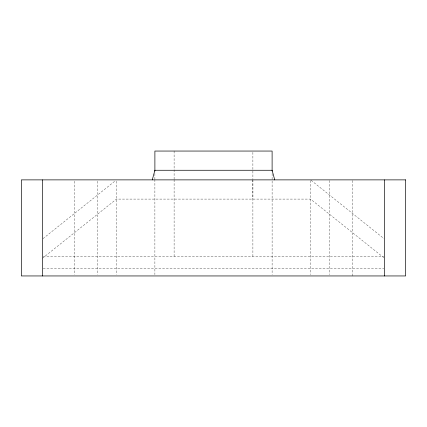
<?xml version="1.0" encoding="UTF-8"?>
<svg xmlns="http://www.w3.org/2000/svg" width="427" height="427" viewBox="0 0 427 427"><rect width="100%" height="100%" fill="white"/><g stroke="black" fill="none" stroke-linecap="round" stroke-linejoin="round"><path stroke-width="0.32" stroke-dasharray="2.13 1.6" d="M43.01 238.634L114.895 181.123M42.486 258.266L116.459 199.089L310.541 199.089L384.513 258.266M43.154 256.734L383.846 256.734M43.154 268.263L383.846 268.263M311.064 180.29L383.99 238.634M252.885 179.874L252.896 199.089M352.809 180.536L352.809 275.949M329.756 180.541L329.756 274.614M310.541 180.541L310.541 274.625M272.111 173.592L272.111 274.625M252.885 152.359L252.896 179.073M252.896 179.74L252.896 256.734M174.104 151.051L174.104 179.073M174.104 179.74L174.104 256.734M154.889 173.592L154.889 179.073M154.889 179.57L154.889 274.625M116.459 181.208L116.459 274.625M97.244 181.208L97.244 274.614M74.191 181.208L74.191 274.614"/><path stroke-width="0.64" d="M152.274 179.874L154.889 170.266L272.111 170.266L274.726 179.874M384.513 179.874L384.513 275.949M272.111 171.067L272.111 151.051L154.889 151.051L154.889 171.067M42.486 179.874L42.486 275.949M405.65 179.874L21.35 179.874L21.35 275.949L405.65 275.949L405.65 179.874"/></g></svg>
